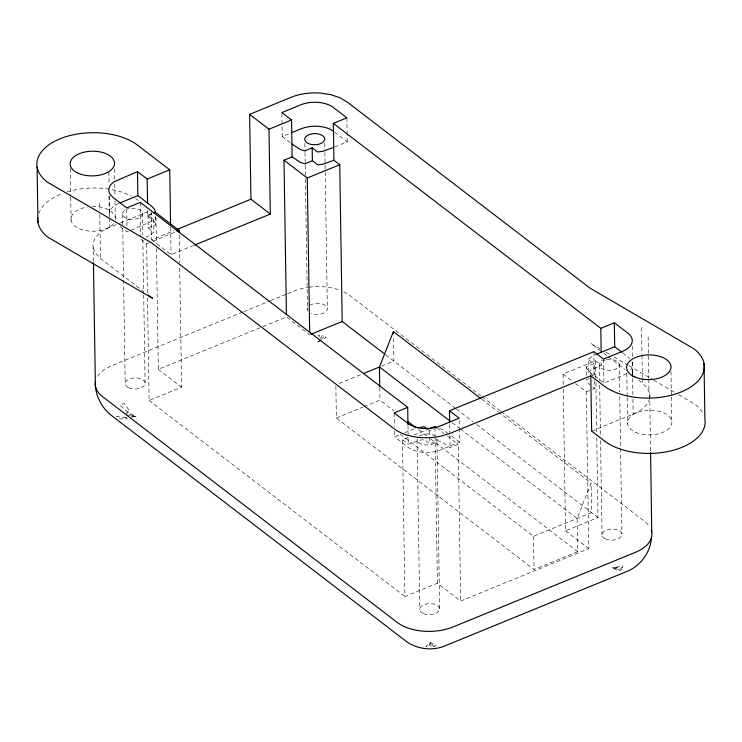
<?xml version="1.0" encoding="UTF-8"?>
<svg xmlns="http://www.w3.org/2000/svg" width="742" height="742" viewBox="0 0 742 742"><rect width="100%" height="100%" fill="white"/><g stroke="black" fill="none" stroke-linecap="round" stroke-linejoin="round"><path stroke-width="0.56" stroke-dasharray="3.71 2.78" d="M319.125 337.174L319.598 335.217L316.899 335.198M430.239 642.359L428.533 646.922L425.954 646.514L430.239 642.359L436.24 645.837L431.232 646.941L430.239 642.359L433.866 646.57M335.866 385.979L336.367 418.034L534.045 569.513L577.647 551.668L577.118 518.472L591.096 483.061L499.153 412.598M320.73 340.522L317.928 342.043L319.756 339.298M320.358 338.38L322.186 335.634L326.322 337.48L321.657 340.012M151.748 213.473L147.964 215.022L153.39 219.178L150.487 221.802L127.095 231.912L119.861 226.366M153.39 219.178L153.594 232.088L150.691 234.704L146.248 237.069M593.136 375.869L588.619 372.41L588.415 359.499L591.309 356.874L595.752 354.518M588.619 372.41L591.513 369.785L601.372 365.212L601.289 359.833M620.479 570.208L621.907 568.919L612.502 567.778L618.503 571.257L620.479 570.208L612.502 567.778L622.779 565.97L622.686 567.472L612.502 567.778M317.928 342.043L320.386 339.929M321.203 339.224L324.477 336.395M118.915 203.364L114.472 205.738A23.308 12.966 -0.9 0 0 109.779 216.961M414.249 428.783L404.956 432.595M281.877 113.711L282.229 136.537L290.651 133.096M93.427 261.555L93.214 247.726A39.957 22.223 -0.9 0 1 109.714 227.302L119.295 223.379M120.362 222.943L150.162 210.747M147.677 210.57L147.76 215.95L151.813 214.29M334.763 146.935L347.256 141.824L347.135 133.829M147.964 215.022L148.168 227.933L155.746 224.835L155.607 216.228M151.238 211.442L151.683 239.814L174.101 230.651M140.841 239.286L146.647 243.738L148.743 242.884M152.935 241.169L177.041 231.309M151.683 239.814L171.068 254.673L193.476 245.5M242.671 312.085L111.894 365.62A39.947 22.223 -0.9 0 0 96.46 378.327M243.747 311.649L269.476 301.113M270.542 300.677L286.625 294.092M287.692 293.656L294.129 291.022A39.966 22.232 -0.9 0 1 307.763 287.377M156.441 248.357L158.343 369.386L261.907 327.009M262.974 326.573L286.468 316.955L309.72 334.781M147.5 297.913L149.114 400.495L181.595 387.203L179.657 263.874M339.038 383.531L361.373 374.395M381.509 366.149L393.881 361.085L393.492 336.117M336.367 418.034L362.949 407.154M364.016 406.718L379.969 400.188L393.761 410.762M394.456 431.139L394.54 436.853L400.791 434.293M575.597 383.642L586.328 391.869L588.796 548.626L460.661 601.057L437.409 583.231L404.928 596.522L402.461 439.765L408.749 437.196M413.99 435.053L427.615 429.479M563.234 384.421L563.076 374.051L595.557 360.751L601.372 365.212M586.393 375.359L586.263 366.752L593.832 363.654L594.017 375.489M589.306 378.503L586.468 379.663L587.71 382.622L589.853 384.838M459.354 428.431L459.567 442.139L439.867 450.199A23.327 12.994 -0.9 0 1 407.553 446.832L394.54 436.853M586.263 366.752L587.506 369.711L590.372 372.67L603.932 383.058L622.881 375.304A23.308 12.976 -0.8 0 0 627.342 372.957M402.461 439.765L408.276 444.226L419.935 440.164L424.443 439.635L429.822 443.762L437.734 440.692L442.77 442.547L450.079 447.621L458.204 444.3L460.661 601.057M586.328 391.869L594.453 388.548L594.314 379.941M591.643 431.13L633.149 414.147A40.096 22.306 -0.9 0 0 649.361 399.484M400.207 434.153L533.517 536.308L591.559 512.564L591.096 483.061M563.308 389.031L565.534 530.808L598.015 517.517L596.772 437.984M427.828 429.479L429.618 430.852L433.578 429.321M131.362 417.069L135.665 416.624L127.661 411.931L120.13 405.271L123.97 403.268L129.637 410.882L126.233 413.22L135.665 416.624L129.943 416.373M125.973 417.625L116.661 416.253L119.36 418.831L127.244 418.933L125.361 416.169M126.585 414.889L135.665 416.624M439.542 428.524L442.566 429.637L449.049 434.07M599.963 348.759L590.984 343.518L600.167 350.558M605.954 352.255L609.952 354.583M613.94 356.921L627.918 365.073M628.91 365.658L652.867 379.644M653.869 380.219L674.83 392.462M678.819 394.79L694.79 404.112A55.492 30.867 -0.9 0 1 703.277 414.008M334.596 132.122L347.256 141.824M622.844 352.997L628.27 357.162A23.308 12.976 -0.8 0 1 629.875 358.581M603.84 353.368L607.513 356.188M608.431 356.883L624.959 369.553M638.741 380.108L647.339 388.01L649.714 393.659L650.558 451.294M588.415 359.499L593.832 363.654M282.229 136.537L290.159 142.612M592.895 387.361L594.453 388.548M563.076 374.051L572.017 380.906M481.122 396.117L349.89 295.557A39.966 22.232 -0.9 0 0 342.758 291.393M482.04 396.822L500.396 410.882M501.314 411.587L644.464 521.292A39.957 22.223 -0.9 0 1 649.38 526.356M481.688 399.215L498.234 411.903M385.719 354.834L455.486 408.295M456.404 409L472.951 421.679M476.633 424.498L598.015 517.517M452.082 422.652L459.437 428.292M460.355 428.997L577.118 518.472M459.567 442.139L449.884 434.71L450.079 447.621M436.732 427.846L443.892 433.328M447.472 436.073L458.204 444.3M565.534 530.808L588.796 548.626M147.76 215.95L154.503 221.877L155.746 224.835M418.581 429.785L426.863 436.12M430.536 438.939L577.647 551.668M148.168 227.933L153.594 232.088M93.214 247.726L95.579 253.347L100.485 258.411L143.484 291.356M158.343 369.386L181.595 387.203M149.114 400.495L404.928 596.522M670.991 371.566L671.371 395.774M671.389 396.924L671.77 421.131M648.128 336.618L648.777 378.114M648.796 379.264L648.99 391.943M641.542 327.602L641.96 354.11M641.978 355.26L642.322 377.159M642.34 378.318L642.414 382.928M632.24 346.273L632.407 356.55M632.332 362.281L632.425 368.041M632.592 378.42L632.843 394.558M632.917 399.168L633.149 414.147M626.795 373.3L627.157 396.358M627.176 397.508L627.593 424.016M619.255 364.266L619.691 391.962M619.765 396.58L621.926 533.934M603.561 359.082L603.932 383.058M599.378 365.565L599.619 380.563M599.684 385.181L600.482 435.971M600.556 440.581L602.04 535.232M595.557 360.751L595.826 378.049M595.9 382.659L596.698 433.374M593.869 351.662L594.249 375.637M533.517 536.308L534.045 569.513M459.233 420.445L459.335 427.29M449.717 424.433L449.847 432.428M439.663 608.514L436.992 438.847A9.989 5.556 -0.9 0 1 426.724 445.052A9.989 5.556 -0.9 0 1 417.199 438.689M434.97 427.624L435.09 435.693M435.109 436.853L437.409 583.231M429.618 430.852L429.822 443.762M417.115 440.145L419.777 609.813M407.989 425.602L408.276 444.226M394.169 412.877L394.382 426.576M379.774 387.602L379.969 400.188M346.885 117.848L347.117 132.688M324.755 143.15L324.885 151.229M324.903 152.379L325.191 170.855M325.209 172.005L327.352 308.199M304.86 143.299L304.99 151.377M305.008 152.527L305.185 164.075M305.203 165.225L305.407 177.922M305.426 179.072L307.476 309.497M179.202 235.056L179.638 262.724M170.632 227.154L171.068 254.673M155.95 217.239L156.367 243.747M146.647 243.738L147.426 293.303M142.418 213.112L142.77 235.047M142.835 239.657L143.688 293.906M143.707 295.066L145.089 382.779M140.257 202.399L140.804 237.134M126.743 209.077L127.012 226.208M122.541 214.41L122.745 227.108M122.764 228.267L125.203 384.078M114.518 169.018L114.676 179.388M114.75 184.007L114.954 196.676M115.019 201.295L115.279 217.425M108.851 171.977L109.046 184.656M109.232 196.185L109.556 216.924M109.575 218.083L109.714 227.302M108.981 195.879L109.287 215.291M99.623 203.085L99.725 210.005M99.799 214.614L100.485 258.411M70.286 168.453L70.722 196.111M70.74 197.261L71.102 220.318M419.341 436.046A9.989 5.556 -0.9 0 1 435.174 436.166M131.51 208.242A9.989 5.556 -0.9 0 1 141.898 215.505A9.989 5.556 -0.9 0 1 125.491 217.814A9.989 5.556 -0.9 0 1 128.969 208.604M309.692 305.407A9.989 5.556 -0.9 0 1 323.753 304.489A9.989 5.556 -0.9 0 1 325.126 312.299A9.989 5.556 -0.9 0 1 311.074 313.217M308.06 310.907A9.989 5.556 -0.9 0 1 307.559 308.051M632.017 361.725A23.308 12.976 -0.8 0 1 630.552 370.045M606.631 359.592A9.989 5.556 -0.9 0 1 619.125 365.871A9.989 5.556 -0.9 0 1 603.209 369.377A9.989 5.556 -0.9 0 1 605.008 359.944M308.904 287.219A39.966 22.232 -0.9 0 1 339.975 290.261M649.714 393.659A40.096 22.306 -0.9 0 1 649.612 398.519M38.769 213.427A55.492 30.876 -0.9 0 1 62.875 193.337M67.049 191.918A55.492 30.876 -0.9 0 1 131.649 196.203M135.638 198.531A55.492 30.876 -0.9 0 1 138.3 200.414M113.396 223.75A22.195 12.336 -0.9 0 1 76.203 227.006A22.195 12.336 -0.9 0 1 87.593 206.99M92.175 206.554A22.195 12.336 -0.9 0 1 115.316 219.586M423.385 613.523A9.989 5.556 -0.9 0 0 439.57 609.961A9.989 5.556 -0.9 0 0 426.205 603.997A9.989 5.556 -0.9 0 0 423.385 613.523M605.648 538.942A9.989 5.556 -0.9 0 0 621.833 535.381A9.989 5.556 -0.9 0 0 608.468 529.417A9.989 5.556 -0.9 0 0 605.648 538.942M128.811 387.797A9.989 5.556 -0.9 0 0 145.005 384.235A9.989 5.556 -0.9 0 0 131.631 378.272A9.989 5.556 -0.9 0 0 128.811 387.797M635.597 432.271A22.195 12.345 -0.9 0 0 671.575 424.35A22.195 12.345 -0.9 0 0 641.867 411.096A22.195 12.345 -0.9 0 0 635.597 432.271"/><path stroke-width="1.11" d="M651.402 537.783C650.623 551.77 641.338 564.671 628.799 570.654L446.536 645.234C433.875 651.114 418.701 649.667 407.117 642.034L112.552 416.308C102.869 409.139 96.339 398.102 95.403 386.035L93.446 262.705M480.76 398.51L393.418 331.581L379.45 366.993L379.756 386.452M194.543 245.064L270.32 214.058L250.944 199.208L249.609 114.37L291.031 97.323A40.096 22.306 -0.9 0 1 320.915 93.13L330.932 94.716L339.817 97.694L346.968 101.867L590.113 288.193L693.928 348.786A55.492 30.867 -0.9 0 1 681.11 391.999A55.492 30.867 -0.9 0 1 603.7 385.71L590.78 375.804L450.023 433.402L440.739 436.175A39.957 22.223 -0.9 0 1 394.197 428.811L151.758 243.042L47.21 182.013A55.492 30.849 -0.9 0 1 60.019 138.819A55.492 30.849 -0.9 0 1 137.437 145.089L169.732 169.835L170.595 224.863M147.556 203.039L147.176 179.063L137.483 171.643L114.092 181.762A23.308 12.966 -0.9 0 0 110.289 194.599L113.155 197.539L126.724 207.936L140.257 202.399L407.701 407.339L407.97 424.461M147.176 179.063L169.732 169.835M249.609 114.37L268.984 129.219L291.541 119.991L292.125 156.877L300.158 162.275L304.814 163.834L312.382 160.736L317.808 164.891L323.15 164.14L333.928 160.272L339.743 164.724L342.201 321.49L384.82 354.138M119.972 202.937L137.864 195.619L151.433 206.007L154.299 208.966L155.542 211.924L153.65 212.694M291.708 132.66L301.178 128.783A23.308 12.966 -0.9 0 1 333.696 131.427M333.928 160.272L333.343 123.385L346.885 117.848L333.316 107.451A23.308 12.966 -0.9 0 0 300.807 104.817L281.858 112.571L291.541 119.991M333.724 147.361L322.946 151.229L317.604 151.98L312.178 147.825L304.61 150.923L299.953 149.365L291.921 143.967M286.431 314.654L284 160.198L292.125 156.877M177.301 229.334L250.944 199.208M177.041 231.309L179.137 230.447L179.165 232.756M284 160.198L307.262 178.015L339.743 164.724M310.768 334.345L342.201 321.49M363.497 373.523L379.45 366.993L450.246 421.243M407.701 407.339L394.169 412.877L407.191 422.857A23.327 12.994 -0.9 0 0 439.496 426.233L459.196 418.163L449.504 410.734L593.869 351.662L603.561 359.082L622.51 351.337A23.308 12.976 -1 0 0 627.908 333.177L614.32 322.789L600.788 328.326L333.343 123.385M596.651 354.147L614.701 346.764L621.935 352.311M429.711 428.616L434.951 426.474L436.732 427.846M417.533 427.865L424.238 426.724L426.928 428.783M155.876 212.629L179.137 230.447M407.553 421.326L415.826 427.67M148.057 294.862L152.629 298.367L48.072 237.329A55.492 30.876 -0.9 0 1 37.777 217.87M704.028 363.636L704.9 418.961A55.492 30.867 -0.9 0 1 669.201 451.257A55.492 30.867 -0.9 0 1 604.563 441.036L591.643 431.13L590.78 375.804M632.444 369.201L632.555 376.111M614.32 322.789L614.701 346.764M600.788 328.326L601.168 352.302M449.504 410.734L449.68 422.152M393.418 331.581L393.455 333.854M312.178 147.825L312.382 160.736M307.262 178.015L309.683 332.472M268.984 129.219L270.32 214.058M137.483 171.643L137.864 195.619M37.1 167.154L37.972 222.479M650.576 452.444L651.745 531.977M651.253 530.066A39.957 22.223 -0.9 0 1 635.245 552.4L452.972 626.981A39.957 22.223 -0.9 0 1 397.239 622.455L102.674 396.72A39.947 22.223 -0.9 0 1 95.328 382.158M308.403 143.549A9.989 5.556 -0.9 0 0 324.597 139.988A9.989 5.556 -0.9 0 0 311.232 134.024A9.989 5.556 -0.9 0 0 308.403 143.549M78.225 173.238A22.195 12.336 -0.9 0 0 114.212 165.327A22.195 12.336 -0.9 0 0 84.523 152.082A22.195 12.336 -0.9 0 0 78.225 173.238M634.725 376.945A22.195 12.345 -0.9 0 0 670.703 369.024A22.195 12.345 -0.9 0 0 641.005 355.77A22.195 12.345 -0.9 0 0 634.725 376.945"/></g></svg>
